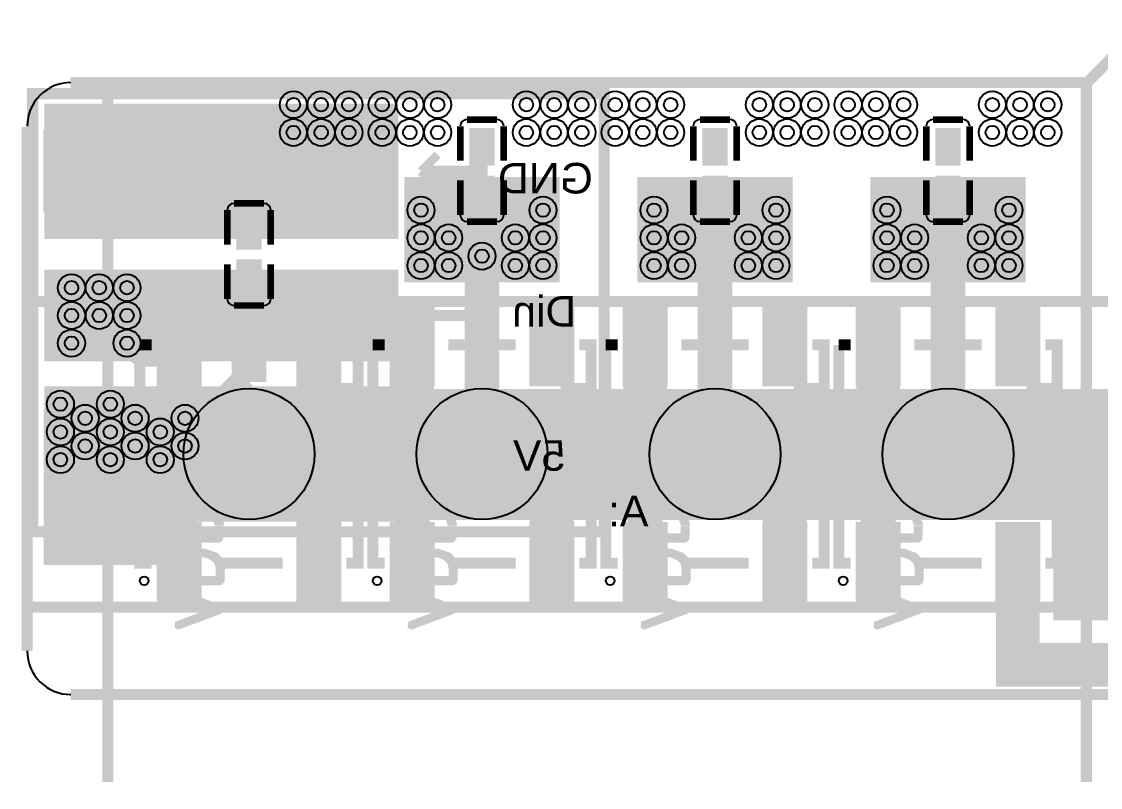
# Model space of a CAD drawing. Header units: millimetres. Extents: x 0 to 195, y -15 to 2.
# Drawn here: x -0.13 to 24.57, y -15.13 to 2.41 of the extents above; entities that cross this region are included whole.
import ezdxf

# ---------------------------------------------------------------- set-up
doc = ezdxf.new("R2010")
doc.units = ezdxf.units.MM
for name, color, linetype, true_color in [('BoardOutLine', 7, 'Continuous', 0xff00ff), ('BottomLayer', 7, 'Continuous', 0x0000ff), ('BottomPasteMaskLayer', 7, 'Continuous', 0x800000), ('BottomSilkLayer', 7, 'Continuous', 0x66cc33), ('BottomSolderMaskLayer', 7, 'Continuous', 0xaa00ff), ('Document', 7, 'Continuous', 0xffffff), ('Hole', 7, 'Continuous', 0x222222), ('Multi-Layer', 7, 'Continuous', 0xc0c0c0), ('TopLayer', 7, 'Continuous', 0xff0000), ('TopPasteMaskLayer', 7, 'Continuous', 0x808080), ('TopSilkLayer', 7, 'Continuous', 0xffcc00), ('TopSolderMaskLayer', 7, 'Continuous', 0x800080)]:
    doc.layers.add(name, color=color, linetype=linetype, true_color=true_color)
doc.styles.get("Standard").update_dxf_attribs({"font": 'arial.ttf'})

msp = doc.modelspace()

# ---------------------------------------------------------------- hatches: boundary and pattern name
at = {"layer": 'BottomLayer'}
for points in [[(0.44500889001778887, 0.48399796799594696), (8.445008890017789, 0.48399796799594696), (8.445008890017789, -2.516002032004053), (0.44500889001778887, -2.516002032004053)], [(8.63601727203445, -1.1430022860046165), (12.192024384048864, -1.1430022860046165), (12.192024384048864, -3.048006096012159), (12.192024384048864, -3.5560071120141856), (11.17602235204481, -3.5560071120141856), (9.652019304038731, -3.5560071120141856), (8.63601727203445, -3.5560071120141856), (8.63601727203445, -3.048006096012159)], [(13.970027940055843, -1.1430022860046165), (17.52603505207003, -1.1430022860046165), (17.52603505207003, -3.048006096012159), (17.52603505207003, -3.5560071120141856), (16.510033020065976, -3.5560071120141856), (14.986029972059896, -3.5560071120141856), (13.970027940055843, -3.5560071120141856), (13.970027940055843, -3.048006096012159)], [(19.304038608077235, -1.1430022860046165), (22.86004572009142, -1.1430022860046165), (22.86004572009142, -3.048006096012159), (22.86004572009142, -3.5560071120141856), (21.844043688087368, -3.5560071120141856), (20.320040640081288, -3.5560071120141856), (19.304038608077235, -3.5560071120141856), (19.304038608077235, -3.048006096012159)], [(8.445008890017789, -5.318008636017225), (0.44500889001778887, -5.318008636017225), (0.44500889001778887, -3.318008636017339), (8.445008890017789, -3.318008636017339)], [(8.445008890017789, -8.993014986029948), (0.44500889001778887, -8.993014986029948), (0.44500889001778887, -5.993014986030062), (8.445008890017789, -5.993014986030062)]]:
    msp.add_hatch(color=256, dxfattribs=at).paths.add_polyline_path(points)
at = {"layer": 'BottomPasteMaskLayer'}
for points in [[(0.44500889001778887, 0.48399796799594696), (8.445008890017789, 0.48399796799594696), (8.445008890017789, -2.516002032004053), (0.44500889001778887, -2.516002032004053)], [(8.445008890017789, -5.318008636017225), (0.44500889001778887, -5.318008636017225), (0.44500889001778887, -3.318008636017339), (8.445008890017789, -3.318008636017339)], [(8.445008890017789, -8.993014986029948), (0.44500889001778887, -8.993014986029948), (0.44500889001778887, -5.993014986030062), (8.445008890017789, -5.993014986030062)]]:
    msp.add_hatch(color=256, dxfattribs=at).paths.add_polyline_path(points)
at = {"layer": 'BottomSolderMaskLayer'}
for points in [[(0.3942087884175862, 0.5347980695960359), (8.495808991617878, 0.5347980695960359), (8.495808991617878, -2.566802133604142), (0.3942087884175862, -2.566802133604142)], [(8.49601219202441, -5.369011938023846), (0.3940055880111686, -5.369011938023846), (0.3940055880111686, -3.267005334010719), (8.49601219202441, -3.267005334010719)], [(8.49601219202441, -9.044018288036568), (0.3940055880111686, -9.044018288036568), (0.3940055880111686, -5.942011684023441), (8.49601219202441, -5.942011684023441)]]:
    msp.add_hatch(color=256, dxfattribs=at).paths.add_polyline_path(points)
at = {"layer": 'Document'}
for points in [[(7.5799593599185755, -5.993014986030062), (6.879959359918757, -5.993014986030062), (6.879959359918757, -5.993014986030062), (7.5799593599185755, -6.69301498602988)], [(12.913970027939968, -5.993014986030062), (12.21397002794015, -5.993014986030062), (12.21397002794015, -5.993014986030062), (12.913970027939968, -6.69301498602988)], [(18.24798069596136, -5.993014986030062), (17.54798069596154, -5.993014986030062), (17.54798069596154, -5.993014986030062), (18.24798069596136, -6.69301498602988)], [(23.581991363982752, -5.993014986030062), (22.881991363982706, -5.993014986030062), (22.881991363982706, -5.993014986030062), (23.581991363982752, -6.69301498602988)], [(4.293827787655573, -9.311023622047173), (3.5438150876302643, -9.311023622047173), (3.5438150876302643, -9.111023622047242), (3.583820167640397, -9.021031242062463), (3.6438150876301734, -8.951028702057442), (3.713817627635308, -8.92103124206244), (3.823825247650575, -8.881026162052308), (4.02382524765062, -8.881026162052308), (4.13383286766566, -8.92103124206244), (4.203835407670795, -8.961036322072573), (4.2638303276607985, -9.021031242062463), (4.293827787655573, -9.121031242062486), (4.513817627635262, -9.121031242062486), (4.443815087630128, -8.891033782067552), (4.333832867665706, -8.781026162052399), (4.053822707645395, -8.681026162052376), (3.793827787655573, -8.681026162052376), (3.533832867665751, -8.781026162052399), (3.40383540767084, -8.901016002031952), (3.3338328676657056, -9.091033782067598), (3.3338328676657056, -9.431013462026954), (3.393827787655482, -9.521031242062463), (4.413817627635353, -9.521031242062463), (4.4938277876556185, -9.451028702057442), (4.503835407670749, -9.131013462027), (4.293827787655573, -9.131013462027)], [(9.627838455676965, -9.311023622047173), (8.877825755651656, -9.311023622047173), (8.877825755651656, -9.111023622047242), (8.917830835661789, -9.021031242062463), (8.977825755651565, -8.951028702057442), (9.047828295656473, -8.92103124206244), (9.15783591567174, -8.881026162052308), (9.357835915671785, -8.881026162052308), (9.467843535687052, -8.92103124206244), (9.537846075692187, -8.961036322072573), (9.597840995681963, -9.021031242062463), (9.627838455676965, -9.121031242062486), (9.847828295656655, -9.121031242062486), (9.77782575565152, -8.891033782067552), (9.667843535687098, -8.781026162052399), (9.387833375666787, -8.681026162052376), (9.127838455676965, -8.681026162052376), (8.867843535687143, -8.781026162052399), (8.737846075692232, -8.901016002031952), (8.667843535687098, -9.091033782067598), (8.667843535687098, -9.431013462026954), (8.727838455676874, -9.521031242062463), (9.747828295656518, -9.521031242062463), (9.82783845567701, -9.451028702057442), (9.837846075692141, -9.131013462027), (9.627838455676965, -9.131013462027)], [(14.96184912369813, -9.311023622047173), (14.211836423672821, -9.311023622047173), (14.211836423672821, -9.111023622047242), (14.251841503682954, -9.021031242062463), (14.31183642367273, -8.951028702057442), (14.381838963677865, -8.92103124206244), (14.491846583693132, -8.881026162052308), (14.691846583693177, -8.881026162052308), (14.801854203708444, -8.92103124206244), (14.871856743713352, -8.961036322072573), (14.931851663703355, -9.021031242062463), (14.96184912369813, -9.121031242062486), (15.181838963678047, -9.121031242062486), (15.111836423672912, -8.891033782067552), (15.00185420370849, -8.781026162052399), (14.721844043687952, -8.681026162052376), (14.46184912369813, -8.681026162052376), (14.201854203708308, -8.781026162052399), (14.071856743713624, -8.901016002031952), (14.00185420370849, -9.091033782067598), (14.00185420370849, -9.431013462026954), (14.061849123698266, -9.521031242062463), (15.08183896367791, -9.521031242062463), (15.161849123698175, -9.451028702057442), (15.171856743713533, -9.131013462027), (14.96184912369813, -9.131013462027)], [(20.29585979171975, -9.311023622047173), (19.545847091694213, -9.311023622047173), (19.545847091694213, -9.111023622047242), (19.585852171704346, -9.021031242062463), (19.645847091694122, -8.951028702057442), (19.715849631699257, -8.92103124206244), (19.825857251714524, -8.881026162052308), (20.02585725171457, -8.881026162052308), (20.135864871729837, -8.92103124206244), (20.20586741173497, -8.961036322072573), (20.26586233172452, -9.021031242062463), (20.29585979171975, -9.121031242062486), (20.51584963169944, -9.121031242062486), (20.445847091694077, -8.891033782067552), (20.335864871729655, -8.781026162052399), (20.055854711709344, -8.681026162052376), (19.79585979171975, -8.681026162052376), (19.5358648717297, -8.781026162052399), (19.40586741173479, -8.901016002031952), (19.335864871729655, -9.091033782067598), (19.335864871729655, -9.431013462026954), (19.39585979171966, -9.521031242062463), (20.415849631699302, -9.521031242062463), (20.495859791719795, -9.451028702057442), (20.505867411734926, -9.131013462027), (20.29585979171975, -9.131013462027)], [(4.317957835915649, -10.287020574041094), (3.5679451358903407, -10.287020574041094), (3.5679451358903407, -10.087020574041162), (3.6079502159004733, -9.997028194056384), (3.6679451358902497, -9.92702565405125), (3.7379476758953842, -9.897028194056361), (3.8479552959106513, -9.857023114046228), (4.047955295910697, -9.857023114046228), (4.157962915925964, -9.897028194056361), (4.227965455930871, -9.937033274066607), (4.2879603759206475, -9.997028194056384), (4.317957835915649, -10.097028194056406), (4.537947675895339, -10.097028194056406), (4.467945135890204, -9.867030734061473), (4.357962915925782, -9.757023114046206), (4.077952755905471, -9.657023114046183), (3.8179578359156494, -9.657023114046183), (3.5579629159258275, -9.757023114046206), (3.4279654559309165, -9.877012954025872), (3.357962915925782, -10.067030734061404), (3.357962915925782, -10.407010414020874), (3.4179578359155585, -10.497028194056384), (4.43794767589543, -10.497028194056384), (4.517957835915695, -10.42702565405125), (4.5279654559308256, -10.107010414020806), (4.317957835915649, -10.107010414020806)], [(9.651968503937042, -10.287020574041094), (8.901955803911733, -10.287020574041094), (8.901955803911733, -10.087020574041162), (8.941960883921638, -9.997028194056384), (9.001955803911642, -9.92702565405125), (9.071958343916776, -9.897028194056361), (9.181965963931816, -9.857023114046228), (9.381965963931862, -9.857023114046228), (9.491973583947129, -9.897028194056361), (9.561976123952263, -9.937033274066607), (9.62197104394204, -9.997028194056384), (9.651968503937042, -10.097028194056406), (9.87195834391673, -10.097028194056406), (9.801955803911596, -9.867030734061473), (9.691973583947174, -9.757023114046206), (9.411963423926863, -9.657023114046183), (9.151968503937042, -9.657023114046183), (8.89197358394722, -9.757023114046206), (8.761976123952309, -9.877012954025872), (8.691973583947174, -10.067030734061404), (8.691973583947174, -10.407010414020874), (8.75196850393695, -10.497028194056384), (9.771958343916822, -10.497028194056384), (9.851968503937087, -10.42702565405125), (9.861976123952218, -10.107010414020806), (9.651968503937042, -10.107010414020806)], [(14.985979171958434, -10.287020574041094), (14.235966471932898, -10.287020574041094), (14.235966471932898, -10.087020574041162), (14.27597155194303, -9.997028194056384), (14.335966471933034, -9.92702565405125), (14.405969011937941, -9.897028194056361), (14.515976631953208, -9.857023114046228), (14.715976631953254, -9.857023114046228), (14.82598425196852, -9.897028194056361), (14.895986791973655, -9.937033274066607), (14.955981711963432, -9.997028194056384), (14.985979171958434, -10.097028194056406), (15.205969011937896, -10.097028194056406), (15.135966471932988, -9.867030734061473), (15.025984251968566, -9.757023114046206), (14.745974091948256, -9.657023114046183), (14.485979171958434, -9.657023114046183), (14.225984251968612, -9.757023114046206), (14.095986791973473, -9.877012954025872), (14.025984251968566, -10.067030734061404), (14.025984251968566, -10.407010414020874), (14.085979171958343, -10.497028194056384), (15.105969011937987, -10.497028194056384), (15.18597917195848, -10.42702565405125), (15.19598679197361, -10.107010414020806), (14.985979171958434, -10.107010414020806)], [(20.3199898399796, -10.287020574041094), (19.56997713995429, -10.287020574041094), (19.56997713995429, -10.087020574041162), (19.609982219964422, -9.997028194056384), (19.669977139954426, -9.92702565405125), (19.739979679959333, -9.897028194056361), (19.8499872999746, -9.857023114046228), (20.049987299974646, -9.857023114046228), (20.159994919989686, -9.897028194056361), (20.22999745999482, -9.937033274066607), (20.289992379984824, -9.997028194056384), (20.3199898399796, -10.097028194056406), (20.539979679959288, -10.097028194056406), (20.469977139954153, -9.867030734061473), (20.35999491998973, -9.757023114046206), (20.079984759969648, -9.657023114046183), (19.8199898399796, -9.657023114046183), (19.559994919989776, -9.757023114046206), (19.429997459994865, -9.877012954025872), (19.35999491998996, -10.067030734061404), (19.35999491998996, -10.407010414020874), (19.419989839979735, -10.497028194056384), (20.43997967995938, -10.497028194056384), (20.519989839979644, -10.42702565405125), (20.529997459995002, -10.107010414020806), (20.3199898399796, -10.107010414020806)], [(4.1269494538989875, -11.054000508001081), (3.39695199390394, -10.773990347980657), (3.3569469138938075, -10.703987807975636), (3.376962153924296, -10.624003048006102), (3.4669545339090746, -10.583997967995856), (4.456946913893944, -10.954000508001059), (4.516967233934565, -11.043992887985723), (4.456946913893944, -11.143992887985746), (3.4669545339090746, -11.513995427990835), (3.376962153924296, -11.473990347980703), (3.3869443738888094, -11.333985267970547)], [(9.46096012192038, -11.054000508001081), (8.730962661925332, -10.773990347980657), (8.6909575819152, -10.703987807975636), (8.710972821945688, -10.624003048006102), (8.800965201930467, -10.583997967995856), (9.790957581915109, -10.954000508001059), (9.85097790195573, -11.043992887985723), (9.790957581915109, -11.143992887985746), (8.800965201930467, -11.513995427990835), (8.710972821945688, -11.473990347980703), (8.720955041910202, -11.333985267970547)], [(14.794970789941544, -11.054000508001081), (14.064973329946724, -10.773990347980657), (14.024968249936592, -10.703987807975636), (14.044983489966853, -10.624003048006102), (14.134975869951631, -10.583997967995856), (15.1249682499365, -10.954000508001059), (15.184988569977122, -11.043992887985723), (15.1249682499365, -11.143992887985746), (14.134975869951631, -11.513995427990835), (14.044983489966853, -11.473990347980703), (14.054965709931594, -11.333985267970547)], [(20.128981457962936, -11.054000508001081), (19.398983997968116, -10.773990347980657), (19.358978917957756, -10.703987807975636), (19.378994157988473, -10.624003048006102), (19.46898653797325, -10.583997967995856), (20.458978917957666, -10.954000508001059), (20.518999237998514, -11.043992887985723), (20.458978917957666, -11.143992887985746), (19.46898653797325, -11.513995427990835), (19.378994157988473, -11.473990347980703), (19.38897637795276, -11.333985267970547)]]:
    msp.add_hatch(color=256, dxfattribs=at).paths.add_polyline_path(points)
at = {"layer": 'TopLayer'}
for points in [[(0.42100584201159563, -0.11600203200407577), (5.421005842011709, -0.11600203200407577), (5.421005842011709, -1.9160020320040303), (0.42100584201159563, -1.9160020320040303)], [(10.144018288036477, -0.8499872999746003), (10.684023368046837, -0.8499872999746003), (10.684023368046837, -0.05989331978662449), (10.144018288036477, -0.05989331978662449)], [(15.47802895605787, -0.8499872999746003), (16.01803403606823, -0.8499872999746003), (16.01803403606823, -0.05989331978662449), (15.47802895605787, -0.05989331978662449)], [(20.81203962407926, -0.8499872999746003), (21.352044704089394, -0.8499872999746003), (21.352044704089394, -0.05989331978662449), (20.81203962407926, -0.05989331978662449)], [(8.63601727203445, -1.1430022860046165), (12.192024384048864, -1.1430022860046165), (12.192024384048864, -3.048006096012159), (12.192024384048864, -3.5560071120141856), (11.17602235204481, -3.5560071120141856), (9.652019304038731, -3.5560071120141856), (8.63601727203445, -3.5560071120141856), (8.63601727203445, -3.048006096012159)], [(10.144018288036477, -1.1500127000253997), (10.684023368046837, -1.1500127000253997), (10.684023368046837, -1.9401066802133755), (10.144018288036477, -1.9401066802133755)], [(13.970027940055843, -1.1430022860046165), (17.52603505207003, -1.1430022860046165), (17.52603505207003, -3.048006096012159), (17.52603505207003, -3.5560071120141856), (16.510033020065976, -3.5560071120141856), (14.986029972059896, -3.5560071120141856), (13.970027940055843, -3.5560071120141856), (13.970027940055843, -3.048006096012159)], [(15.47802895605787, -1.1500127000253997), (16.01803403606823, -1.1500127000253997), (16.01803403606823, -1.9401066802133755), (15.47802895605787, -1.9401066802133755)], [(19.304038608077235, -1.1430022860046165), (22.86004572009142, -1.1430022860046165), (22.86004572009142, -3.048006096012159), (22.86004572009142, -3.5560071120141856), (21.844043688087368, -3.5560071120141856), (20.320040640081288, -3.5560071120141856), (19.304038608077235, -3.5560071120141856), (19.304038608077235, -3.048006096012159)], [(20.81203962407926, -1.1500127000253997), (21.352044704089394, -1.1500127000253997), (21.352044704089394, -1.9401066802133755), (20.81203962407926, -1.9401066802133755)], [(4.810007620015313, -2.7709931419863096), (5.350012700025445, -2.7709931419863096), (5.350012700025445, -1.9808991617983338), (4.810007620015313, -1.9808991617983338)], [(4.810007620015313, -3.071018542037109), (5.350012700025445, -3.071018542037109), (5.350012700025445, -3.861112522225085), (4.810007620015313, -3.861112522225085)], [(0.63500127000259, -3.3020066040131724), (2.667005334010696, -3.3020066040131724), (2.667005334010696, -5.207010414020829), (0.63500127000259, -5.207010414020829)], [(3.9800863601728906, -4.093014986029971), (3.9800863601728906, -5.893014986030039), (2.9800863601726633, -5.893014986030039), (2.9800863601726633, -4.093014986029971)], [(7.179832359664715, -4.093014986029971), (7.179832359664715, -5.893014986030039), (6.179832359664715, -5.893014986030039), (6.179832359664715, -4.093014986029971)], [(9.314097028194055, -4.093014986029971), (9.314097028194055, -5.893014986030039), (8.314097028194055, -5.893014986030039), (8.314097028194055, -4.093014986029971)], [(12.513843027686107, -4.093014986029971), (12.513843027686107, -5.893014986030039), (11.513843027686107, -5.893014986030039), (11.513843027686107, -4.093014986029971)], [(14.648107696215448, -4.093014986029971), (14.648107696215448, -5.893014986030039), (13.648107696215448, -5.893014986030039), (13.648107696215448, -4.093014986029971)], [(17.847853695707272, -4.093014986029971), (17.847853695707272, -5.893014986030039), (16.8478536957075, -5.893014986030039), (16.8478536957075, -4.093014986029971)], [(19.98211836423684, -4.093014986029971), (19.98211836423684, -5.893014986030039), (18.982118364236612, -5.893014986030039), (18.982118364236612, -4.093014986029971)], [(23.181864363728664, -4.093014986029971), (23.181864363728664, -5.893014986030039), (22.181864363728664, -5.893014986030039), (22.181864363728664, -4.093014986029971)], [(0.38100076200157673, -6.477012954025895), (4.572009144018239, -6.477012954025895), (3.500127000253997, -7.548895097790137), (3.479806959613825, -7.548895097790137), (3.4801879603760426, -7.549276098552241), (3.4801879603760426, -9.993014986030062), (3.4401828803656826, -10.03302006604008), (0.38100076200157673, -10.03302006604008)], [(23.495046990093897, -8.001016002031974), (23.495046990093897, -11.30302260604526), (56.388112776225626, -11.30302260604526), (56.515113030226075, -11.176022352044697), (56.515113030226075, -8.001016002031974)], [(3.9800863601728906, -9.09301498602997), (3.9800863601728906, -10.893014986029925), (2.9800863601726633, -10.893014986029925), (2.9800863601726633, -9.09301498602997)], [(7.179832359664715, -9.09301498602997), (7.179832359664715, -10.893014986029925), (6.179832359664715, -10.893014986029925), (6.179832359664715, -9.09301498602997)], [(9.314097028194055, -9.09301498602997), (9.314097028194055, -10.893014986029925), (8.314097028194055, -10.893014986029925), (8.314097028194055, -9.09301498602997)], [(12.513843027686107, -9.09301498602997), (12.513843027686107, -10.893014986029925), (11.513843027686107, -10.893014986029925), (11.513843027686107, -9.09301498602997)], [(14.648107696215448, -9.09301498602997), (14.648107696215448, -10.893014986029925), (13.648107696215448, -10.893014986029925), (13.648107696215448, -9.09301498602997)], [(17.847853695707272, -9.09301498602997), (17.847853695707272, -10.893014986029925), (16.8478536957075, -10.893014986029925), (16.8478536957075, -9.09301498602997)], [(19.98211836423684, -9.09301498602997), (19.98211836423684, -10.893014986029925), (18.982118364236612, -10.893014986029925), (18.982118364236612, -9.09301498602997)], [(23.181864363728664, -9.09301498602997), (23.181864363728664, -10.893014986029925), (22.181864363728664, -10.893014986029925), (22.181864363728664, -9.09301498602997)]]:
    msp.add_hatch(color=256, dxfattribs=at).paths.add_polyline_path(points)
at = {"layer": 'TopPasteMaskLayer'}
for points in [[(0.42100584201159563, -0.11600203200407577), (5.421005842011709, -0.11600203200407577), (5.421005842011709, -1.9160020320040303), (0.42100584201159563, -1.9160020320040303)], [(10.639039878079757, -0.8199644399288673), (10.189027178054403, -0.8199644399288673), (10.139039878079757, -0.7499872999745776), (10.139039878079757, -0.26997713995422146), (10.189027178054403, -0.2199644399288445), (10.639039878079757, -0.2199644399288445), (10.689027178054403, -0.26997713995422146), (10.689027178054403, -0.7499872999745776)], [(15.973050546101149, -0.8199644399288673), (15.523037846075795, -0.8199644399288673), (15.473050546101149, -0.7499872999745776), (15.473050546101149, -0.26997713995422146), (15.523037846075795, -0.2199644399288445), (15.973050546101149, -0.2199644399288445), (16.023037846075795, -0.26997713995422146), (16.023037846075795, -0.7499872999745776)], [(21.30706121412254, -0.8199644399288673), (20.85704851409696, -0.8199644399288673), (20.80706121412254, -0.7499872999745776), (20.80706121412254, -0.26997713995422146), (20.85704851409696, -0.2199644399288445), (21.30706121412254, -0.2199644399288445), (21.35704851409696, -0.26997713995422146), (21.35704851409696, -0.7499872999745776)], [(10.639039878079757, -1.7799847599694658), (10.189027178054403, -1.7799847599694658), (10.139039878079757, -1.7299720599440889), (10.139039878079757, -1.2499872999746913), (10.189027178054403, -1.179984759969443), (10.639039878079757, -1.179984759969443), (10.689027178054403, -1.2499872999746913), (10.689027178054403, -1.7299720599440889)], [(15.973050546101149, -1.7799847599694658), (15.523037846075795, -1.7799847599694658), (15.473050546101149, -1.7299720599440889), (15.473050546101149, -1.2499872999746913), (15.523037846075795, -1.179984759969443), (15.973050546101149, -1.179984759969443), (16.023037846075795, -1.2499872999746913), (16.023037846075795, -1.7299720599440889)], [(21.30706121412254, -1.7799847599694658), (20.85704851409696, -1.7799847599694658), (20.80706121412254, -1.7299720599440889), (20.80706121412254, -1.2499872999746913), (20.85704851409696, -1.179984759969443), (21.30706121412254, -1.179984759969443), (21.35704851409696, -1.2499872999746913), (21.35704851409696, -1.7299720599440889)], [(5.305029210058592, -2.7409702819405766), (4.8550165100330105, -2.7409702819405766), (4.805029210058365, -2.670993141986287), (4.805029210058365, -2.1909829819659308), (4.8550165100330105, -2.140970281940554), (5.305029210058592, -2.140970281940554), (5.3550165100330105, -2.1909829819659308), (5.3550165100330105, -2.670993141986287)], [(5.305029210058592, -3.700990601981175), (4.8550165100330105, -3.700990601981175), (4.805029210058365, -3.650977901955798), (4.805029210058365, -3.170993141986287), (4.8550165100330105, -3.1009906019811524), (5.305029210058592, -3.1009906019811524), (5.3550165100330105, -3.170993141986287), (5.3550165100330105, -3.650977901955798)], [(3.9800863601728906, -4.093014986029971), (3.9800863601728906, -5.893014986030039), (2.9800863601726633, -5.893014986030039), (2.9800863601726633, -4.093014986029971)], [(7.179832359664715, -4.093014986029971), (7.179832359664715, -5.893014986030039), (6.179832359664715, -5.893014986030039), (6.179832359664715, -4.093014986029971)], [(9.314097028194055, -4.093014986029971), (9.314097028194055, -5.893014986030039), (8.314097028194055, -5.893014986030039), (8.314097028194055, -4.093014986029971)], [(12.513843027686107, -4.093014986029971), (12.513843027686107, -5.893014986030039), (11.513843027686107, -5.893014986030039), (11.513843027686107, -4.093014986029971)], [(14.648107696215448, -4.093014986029971), (14.648107696215448, -5.893014986030039), (13.648107696215448, -5.893014986030039), (13.648107696215448, -4.093014986029971)], [(17.847853695707272, -4.093014986029971), (17.847853695707272, -5.893014986030039), (16.8478536957075, -5.893014986030039), (16.8478536957075, -4.093014986029971)], [(19.98211836423684, -4.093014986029971), (19.98211836423684, -5.893014986030039), (18.982118364236612, -5.893014986030039), (18.982118364236612, -4.093014986029971)], [(23.181864363728664, -4.093014986029971), (23.181864363728664, -5.893014986030039), (22.181864363728664, -5.893014986030039), (22.181864363728664, -4.093014986029971)], [(3.9800863601728906, -9.09301498602997), (3.9800863601728906, -10.893014986029925), (2.9800863601726633, -10.893014986029925), (2.9800863601726633, -9.09301498602997)], [(7.179832359664715, -9.09301498602997), (7.179832359664715, -10.893014986029925), (6.179832359664715, -10.893014986029925), (6.179832359664715, -9.09301498602997)], [(9.314097028194055, -9.09301498602997), (9.314097028194055, -10.893014986029925), (8.314097028194055, -10.893014986029925), (8.314097028194055, -9.09301498602997)], [(12.513843027686107, -9.09301498602997), (12.513843027686107, -10.893014986029925), (11.513843027686107, -10.893014986029925), (11.513843027686107, -9.09301498602997)], [(14.648107696215448, -9.09301498602997), (14.648107696215448, -10.893014986029925), (13.648107696215448, -10.893014986029925), (13.648107696215448, -9.09301498602997)], [(17.847853695707272, -9.09301498602997), (17.847853695707272, -10.893014986029925), (16.8478536957075, -10.893014986029925), (16.8478536957075, -9.09301498602997)], [(19.98211836423684, -9.09301498602997), (19.98211836423684, -10.893014986029925), (18.982118364236612, -10.893014986029925), (18.982118364236612, -9.09301498602997)], [(23.181864363728664, -9.09301498602997), (23.181864363728664, -10.893014986029925), (22.181864363728664, -10.893014986029925), (22.181864363728664, -9.09301498602997)]]:
    msp.add_hatch(color=256, dxfattribs=at).paths.add_polyline_path(points)
at = {"layer": 'TopSolderMaskLayer'}
for points in [[(0.37020574041150667, -0.06520193040398681), (5.471805943611798, -0.06520193040398681), (5.471805943611798, -1.9668021336041193), (0.37020574041150667, -1.9668021336041193)], [(10.126658129867337, -0.8871530939675267), (10.701383526215977, -0.8871530939675267), (10.701383526215977, -0.02273230473088006), (10.126658129867337, -0.02273230473088006)], [(15.46066879788873, -0.8871530939675267), (16.03539419423737, -0.8871530939675267), (16.03539419423737, -0.02273230473088006), (15.46066879788873, -0.02273230473088006)], [(20.79467946591012, -0.8871530939675267), (21.36940486225876, -0.8871530939675267), (21.36940486225876, -0.02273230473088006), (20.79467946591012, -0.02273230473088006)], [(10.126658129867337, -1.1128469060324733), (10.701383526215977, -1.1128469060324733), (10.701383526215977, -1.97726769526912), (10.126658129867337, -1.97726769526912)], [(15.46066879788873, -1.1128469060324733), (16.03539419423737, -1.1128469060324733), (16.03539419423737, -1.97726769526912), (15.46066879788873, -1.97726769526912)], [(20.79467946591012, -1.1128469060324733), (21.36940486225876, -1.1128469060324733), (21.36940486225876, -1.97726769526912), (20.79467946591012, -1.97726769526912)], [(4.792647461845945, -2.808158935979236), (5.367372858194585, -2.808158935979236), (5.367372858194585, -1.9437381467425894), (4.792647461845945, -1.9437381467425894)], [(4.792647461845945, -3.0338527480441826), (5.367372858194585, -3.0338527480441826), (5.367372858194585, -3.8982735372808293), (4.792647461845945, -3.8982735372808293)], [(3.994198216353425, -4.047288442963918), (3.994198216353425, -5.938728625844419), (2.9659759376866077, -5.938728625844419), (2.9659759376866077, -4.047288442963918)], [(7.193939914761586, -4.047288442963918), (7.193939914761586, -5.938728625844419), (6.165717636094769, -5.938728625844419), (6.165717636094769, -4.047288442963918)], [(9.328208884374817, -4.047288442963918), (9.328208884374817, -5.938728625844419), (8.299986605708, -5.938728625844419), (8.299986605708, -4.047288442963918)], [(12.52795058278275, -4.047288442963918), (12.52795058278275, -5.938728625844419), (11.49972830411616, -5.938728625844419), (11.49972830411616, -4.047288442963918)], [(14.662219552396209, -4.047288442963918), (14.662219552396209, -5.938728625844419), (13.633997273729392, -5.938728625844419), (13.633997273729392, -4.047288442963918)], [(17.861961250804143, -4.047288442963918), (17.861961250804143, -5.938728625844419), (16.833738972137553, -5.938728625844419), (16.833738972137553, -4.047288442963918)], [(19.996230220417374, -4.047288442963918), (19.996230220417374, -5.938728625844419), (18.968007941750557, -5.938728625844419), (18.968007941750557, -4.047288442963918)], [(23.195971918825535, -4.047288442963918), (23.195971918825535, -5.938728625844419), (22.167749640158718, -5.938728625844419), (22.167749640158718, -4.047288442963918)], [(3.994198216353425, -9.04730134621559), (3.994198216353425, -10.938741529095978), (2.9659759376866077, -10.938741529095978), (2.9659759376866077, -9.04730134621559)], [(7.193939914761586, -9.04730134621559), (7.193939914761586, -10.938741529095978), (6.165717636094769, -10.938741529095978), (6.165717636094769, -9.04730134621559)], [(9.328208884374817, -9.04730134621559), (9.328208884374817, -10.938741529095978), (8.299986605708, -10.938741529095978), (8.299986605708, -9.04730134621559)], [(12.52795058278275, -9.04730134621559), (12.52795058278275, -10.938741529095978), (11.49972830411616, -10.938741529095978), (11.49972830411616, -9.04730134621559)], [(14.662219552396209, -9.04730134621559), (14.662219552396209, -10.938741529095978), (13.633997273729392, -10.938741529095978), (13.633997273729392, -9.04730134621559)], [(17.861961250804143, -9.04730134621559), (17.861961250804143, -10.938741529095978), (16.833738972137553, -10.938741529095978), (16.833738972137553, -9.04730134621559)], [(19.996230220417374, -9.04730134621559), (19.996230220417374, -10.938741529095978), (18.968007941750557, -10.938741529095978), (18.968007941750557, -9.04730134621559)], [(23.195971918825535, -9.04730134621559), (23.195971918825535, -10.938741529095978), (22.167749640158718, -10.938741529095978), (22.167749640158718, -9.04730134621559)]]:
    msp.add_hatch(color=256, dxfattribs=at).paths.add_polyline_path(points)

# ---------------------------------------------------------------- linework, layer by layer
at = {"layer": 'BoardOutLine', "const_width": 0.25400050800101603}
for points in [[(24.25196850393695, 1.0007620015239809), (25.52705105410223, 2.2860045720091193), (56.51765303530624, 2.2860045720091193), (57.8054356108712, 1.0007620015239809)], [(1, 1.016002032004053), (24.25196850393695, 1.016002032004053)], [(0, -12), (0, 0)], [(194, -13), (1, -13)]]:
    msp.add_lwpolyline(points, dxfattribs=at)
at = {"layer": 'BoardOutLine'}
for centre, start, end in [((1, 0.016002032004053035), 90, 180), ((1, -12), 180.00000000000148, 270)]:
    msp.add_arc(centre, 1, start, end, dxfattribs=at)
at = {"layer": 'BottomLayer'}
for points, const_width in [([(8.813817627635217, -9.992379984759964), (8.813817627635217, -8.585217170434362), (10.414020828041657, -6.9850139700279215), (10.414020828041657, -2.9591059182118897)], 0.8), ([(8.813817627635217, -9.992379984759964), (8.813817627635217, -8.585217170434362), (10.414020828041657, -6.9850139700279215), (10.414020828041657, -2.9591059182118897)], 0.8), ([(14.147828295656609, -9.992379984759964), (14.147828295656609, -8.585217170434362), (15.74803149606305, -6.9850139700279215), (15.74803149606305, -2.9591059182118897)], 0.8), ([(19.481838963678, -9.992379984759964), (19.481838963678, -8.585217170434362), (21.08204216408444, -6.9850139700279215), (21.08204216408444, -2.9591059182118897)], 0.8), ([(2, -7.5), (43.67396494793002, -7.5)], 3.0000000000000004)]:
    msp.add_lwpolyline(points, dxfattribs=dict(at, const_width=const_width))
at = {"layer": 'BottomSilkLayer', "const_width": 0.25400050800101603}
msp.add_lwpolyline([(0.12700025400056347, 0.7620015240030398), (13.208026416052917, 0.7620015240030398), (13.208026416052917, -9.27101854203704), (0.12700025400056347, -9.27101854203704), (0.12700025400056347, 0.7620015240030398)], close=True, dxfattribs=at)
at = {"layer": 'BottomSilkLayer'}
for points, const_width in [([(9.017018034036028, -1.016002032004053), (9.398018796037604, -0.63500127000259)], 0.2), ([(10.541021082042107, -1.016002032004053), (9.017018034036028, -1.016002032004053)], 0.25400050800101603), ([(9.017018034036028, -1.016002032004053), (9.398018796037604, -1.3970027940056298)], 0.2), ([(8.826517653035353, -4.318008636017225), (8.826517653035353, -4.2545085090170005), (9.144018288036705, -3.9370078740157624)], 0.2), ([(10.541021082042107, -4.318008636017225), (8.826517653035353, -4.318008636017225)], 0.25400050800101603), ([(8.826517653035353, -4.318008636017225), (8.826517653035353, -4.381508763017564), (9.144018288036705, -4.699009398018802)], 0.2), ([(8.699517399034903, -7.492989585979103), (8.699517399034903, -7.429514859029723), (9.017018034036028, -7.112014224028485)], 0.2), ([(10.604521209042332, -7.492989585979103), (8.699517399034903, -7.492989585979103)], 0.25400050800101603), ([(8.699517399034903, -7.492989585979103), (8.699517399034903, -7.556515113030173), (9.017018034036028, -7.874015748031525)], 0.2)]:
    msp.add_lwpolyline(points, dxfattribs=dict(at, const_width=const_width))
at = {"layer": 'Document', "const_width": 0.25400050800101603}
for points in [[(1.8500127000254452, 1), (1.8500127000254452, -15)], [(24.250012700025536, 1), (24.250012700025536, -15)], [(0, -4), (195, -4)], [(0, -11), (194.9999491998983, -11)]]:
    msp.add_lwpolyline(points, dxfattribs=at)
at = {"layer": 'Hole'}
for centre in [(6.096012192024318, 0.5080010160020265), (6.731013462027022, 0.5080010160020265), (7.366014732029498, 0.5080010160020265), (8.128016256032424, 0.5080010160020265), (8.763017526035128, 0.5080010160020265), (9.398018796037604, 0.5080010160020265), (11.43002286004571, 0.5080010160020265), (12.065024130048187, 0.5080010160020265), (12.70002540005089, 0.5080010160020265), (13.462026924053816, 0.5080010160020265), (14.097028194056293, 0.5080010160020265), (14.732029464058996, 0.5080010160020265), (16.764033528067102, 0.5080010160020265), (17.39903479806958, 0.5080010160020265), (18.034036068072055, 0.5080010160020265), (18.79603759207521, 0.5080010160020265), (19.431038862077685, 0.5080010160020265), (20.06604013208039, 0.5080010160020265), (22.098044196088495, 0.5080010160020265), (22.73304546609097, 0.5080010160020265), (23.368046736093447, 0.5080010160020265), (6.096012192024318, -0.12700025400044979), (6.731013462027022, -0.12700025400044979), (7.366014732029498, -0.12700025400044979), (8.128016256032424, -0.12700025400044979), (8.763017526035128, -0.12700025400044979), (9.398018796037604, -0.12700025400044979), (11.43002286004571, -0.12700025400044979), (12.065024130048187, -0.12700025400044979), (12.70002540005089, -0.12700025400044979), (13.462026924053816, -0.12700025400044979), (14.097028194056293, -0.12700025400044979), (14.732029464058996, -0.12700025400044979), (16.764033528067102, -0.12700025400044979), (17.39903479806958, -0.12700025400044979), (18.034036068072055, -0.12700025400044979), (18.79603759207521, -0.12700025400044979), (19.431038862077685, -0.12700025400044979), (20.06604013208039, -0.12700025400044979), (22.098044196088495, -0.12700025400044979), (22.73304546609097, -0.12700025400044979), (23.368046736093447, -0.12700025400044979), (9.017018034036028, -1.9050038100076563), (11.811023622047287, -1.9050038100076563), (14.35102870205742, -1.9050038100076563), (17.14503429006868, -1.9050038100076563), (19.68503937007881, -1.9050038100076563), (22.479044958089844, -1.9050038100076563), (9.017018034036028, -2.5400050800101326), (9.652019304038731, -2.5400050800101326), (11.17602235204481, -2.5400050800101326), (11.811023622047287, -2.5400050800101326), (14.35102870205742, -2.5400050800101326), (14.986029972059896, -2.5400050800101326), (16.510033020065976, -2.5400050800101326), (17.14503429006868, -2.5400050800101326), (19.68503937007881, -2.5400050800101326), (20.320040640081288, -2.5400050800101326), (21.844043688087368, -2.5400050800101326), (22.479044958089844, -2.5400050800101326), (10.414020828041657, -2.9591059182118897), (9.017018034036028, -3.1750063500127226), (9.652019304038731, -3.1750063500127226), (11.17602235204481, -3.1750063500127226), (11.811023622047287, -3.1750063500127226), (14.35102870205742, -3.1750063500127226), (14.986029972059896, -3.1750063500127226), (16.510033020065976, -3.1750063500127226), (17.14503429006868, -3.1750063500127226), (19.68503937007881, -3.1750063500127226), (20.320040640081288, -3.1750063500127226), (21.844043688087368, -3.1750063500127226), (22.479044958089844, -3.1750063500127226), (1.016002032004053, -3.683007366014749), (1.651003302006643, -3.683007366014749), (2.2860045720091193, -3.683007366014749), (1.016002032004053, -4.318008636017225), (1.651003302006643, -4.318008636017225), (2.2860045720091193, -4.318008636017225), (1.016002032004053, -4.953009906019815), (2.2860045720091193, -4.953009906019815), (0.7620015240030398, -6.350012700025445), (1.9050038100076563, -6.350012700025445), (1.3289306578612923, -6.672085344170682), (2.471932943865909, -6.672085344170682), (3.6149352298705253, -6.672085344170682), (0.7620015240030398, -6.9850139700279215), (1.9050038100076563, -6.9850139700279215), (3.048006096012159, -6.9850139700279215), (1.3289306578612923, -7.307086614173272), (2.471932943865909, -7.307086614173272), (3.6149352298705253, -7.307086614173272), (0.7620015240030398, -7.6200152400305114), (1.9050038100076563, -7.6200152400305114), (3.048006096012159, -7.6200152400305114)]:
    msp.add_circle(centre, 0.15499110998222, dxfattribs=at)
at = {"layer": 'Multi-Layer'}
for centre in [(6.096012192024318, 0.5080010160020265), (6.731013462027022, 0.5080010160020265), (7.366014732029498, 0.5080010160020265), (8.128016256032424, 0.5080010160020265), (8.763017526035128, 0.5080010160020265), (9.398018796037604, 0.5080010160020265), (11.43002286004571, 0.5080010160020265), (12.065024130048187, 0.5080010160020265), (12.70002540005089, 0.5080010160020265), (13.462026924053816, 0.5080010160020265), (14.097028194056293, 0.5080010160020265), (14.732029464058996, 0.5080010160020265), (16.764033528067102, 0.5080010160020265), (17.39903479806958, 0.5080010160020265), (18.034036068072055, 0.5080010160020265), (18.79603759207521, 0.5080010160020265), (19.431038862077685, 0.5080010160020265), (20.06604013208039, 0.5080010160020265), (22.098044196088495, 0.5080010160020265), (22.73304546609097, 0.5080010160020265), (23.368046736093447, 0.5080010160020265), (6.096012192024318, -0.12700025400044979), (6.731013462027022, -0.12700025400044979), (7.366014732029498, -0.12700025400044979), (8.128016256032424, -0.12700025400044979), (8.763017526035128, -0.12700025400044979), (9.398018796037604, -0.12700025400044979), (11.43002286004571, -0.12700025400044979), (12.065024130048187, -0.12700025400044979), (12.70002540005089, -0.12700025400044979), (13.462026924053816, -0.12700025400044979), (14.097028194056293, -0.12700025400044979), (14.732029464058996, -0.12700025400044979), (16.764033528067102, -0.12700025400044979), (17.39903479806958, -0.12700025400044979), (18.034036068072055, -0.12700025400044979), (18.79603759207521, -0.12700025400044979), (19.431038862077685, -0.12700025400044979), (20.06604013208039, -0.12700025400044979), (22.098044196088495, -0.12700025400044979), (22.73304546609097, -0.12700025400044979), (23.368046736093447, -0.12700025400044979), (9.017018034036028, -1.9050038100076563), (11.811023622047287, -1.9050038100076563), (14.35102870205742, -1.9050038100076563), (17.14503429006868, -1.9050038100076563), (19.68503937007881, -1.9050038100076563), (22.479044958089844, -1.9050038100076563), (9.017018034036028, -2.5400050800101326), (9.652019304038731, -2.5400050800101326), (11.17602235204481, -2.5400050800101326), (11.811023622047287, -2.5400050800101326), (14.35102870205742, -2.5400050800101326), (14.986029972059896, -2.5400050800101326), (16.510033020065976, -2.5400050800101326), (17.14503429006868, -2.5400050800101326), (19.68503937007881, -2.5400050800101326), (20.320040640081288, -2.5400050800101326), (21.844043688087368, -2.5400050800101326), (22.479044958089844, -2.5400050800101326), (10.414020828041657, -2.9591059182118897), (9.017018034036028, -3.1750063500127226), (9.652019304038731, -3.1750063500127226), (11.17602235204481, -3.1750063500127226), (11.811023622047287, -3.1750063500127226), (14.35102870205742, -3.1750063500127226), (14.986029972059896, -3.1750063500127226), (16.510033020065976, -3.1750063500127226), (17.14503429006868, -3.1750063500127226), (19.68503937007881, -3.1750063500127226), (20.320040640081288, -3.1750063500127226), (21.844043688087368, -3.1750063500127226), (22.479044958089844, -3.1750063500127226), (1.016002032004053, -3.683007366014749), (1.651003302006643, -3.683007366014749), (2.2860045720091193, -3.683007366014749), (1.016002032004053, -4.318008636017225), (1.651003302006643, -4.318008636017225), (2.2860045720091193, -4.318008636017225), (1.016002032004053, -4.953009906019815), (2.2860045720091193, -4.953009906019815), (0.7620015240030398, -6.350012700025445), (1.9050038100076563, -6.350012700025445), (1.3289306578612923, -6.672085344170682), (2.471932943865909, -6.672085344170682), (3.6149352298705253, -6.672085344170682), (0.7620015240030398, -6.9850139700279215), (1.9050038100076563, -6.9850139700279215), (3.048006096012159, -6.9850139700279215), (1.3289306578612923, -7.307086614173272), (2.471932943865909, -7.307086614173272), (3.6149352298705253, -7.307086614173272), (0.7620015240030398, -7.6200152400305114), (1.9050038100076563, -7.6200152400305114), (3.048006096012159, -7.6200152400305114)]:
    msp.add_circle(centre, 0.31000762001524007, dxfattribs=at)
at = {"layer": 'TopLayer'}
for points, const_width in [([(8.813817627635217, -9.992379984759964), (8.813817627635217, -8.585217170434362), (10.414020828041657, -6.9850139700279215), (10.414020828041657, -2.9591059182118897)], 0.8), ([(14.147828295656609, -9.992379984759964), (14.147828295656609, -8.585217170434362), (15.74803149606305, -6.9850139700279215), (15.74803149606305, -2.9591059182118897)], 0.8), ([(19.481838963678, -9.992379984759964), (19.481838963678, -8.585217170434362), (21.08204216408444, -6.9850139700279215), (21.08204216408444, -2.9591059182118897)], 0.8), ([(5.080010160020265, -3.429006858013736), (5.080010160020265, -5.842011684023419)], 0.8), ([(3.479806959613825, -4.993624587249201), (2.7076200152400816, -4.993624587249201), (2.032004064008106, -4.318008636017225), (1.651003302006643, -4.318008636017225)], 1), ([(6.679832359664715, -4.993014986029948), (6.604013208026345, -4.917195834391691)], 1), ([(6.6802133604267055, -9.992379984759964), (6.6802133604267055, -8.559817119634204), (8.813817627635217, -6.426212852425806), (8.813817627635217, -4.993649987299932)], 1), ([(12.014224028448098, -9.992379984759964), (12.014224028448098, -8.559817119634204), (14.147828295656609, -6.426212852425806), (14.147828295656609, -4.993649987299932)], 1), ([(17.34823469646949, -9.992379984759964), (17.34823469646949, -8.559817119634204), (19.481838963678, -6.426212852425806), (19.481838963678, -4.993649987299932)], 1), ([(59.61391922783832, -4.993649987299932), (58.166116332232605, -6.4414528829057645), (58.166116332232605, -12.319024638049314), (22.682245364490882, -12.319024638049314), (22.682245364490882, -9.992379984759964)], 1), ([(5.080010160020265, -5.842011684023419), (3.4213868427736998, -7.500635001270098)], 0.8), ([(3.479806959613825, -9.992379984759964), (3.479806959613825, -7.548895097790137)], 0.8)]:
    msp.add_lwpolyline(points, dxfattribs=dict(at, const_width=const_width))
at = {"layer": 'TopSilkLayer'}
for points, const_width in [([(9.915417830835622, -0.7737871475743532), (9.915417830835622, 0.016306832613622646)], 0.15240030480060962), ([(10.067818135636344, 0.1687071374143443), (10.76022352044697, 0.1687071374143443)], 0.15240030480060962), ([(10.912623825247692, 0.016306832613622646), (10.912623825247692, -0.7737871475743532)], 0.15240030480060962), ([(15.249428498857014, -0.7737871475743532), (15.249428498857014, 0.016306832613622646)], 0.15240030480060962), ([(15.401828803657736, 0.1687071374143443), (16.094234188468363, 0.1687071374143443)], 0.15240030480060962), ([(16.246634493269084, 0.016306832613622646), (16.246634493269084, -0.7737871475743532)], 0.15240030480060962), ([(20.583439166878406, -0.7737871475743532), (20.583439166878406, 0.016306832613622646)], 0.15240030480060962), ([(20.7358394716789, 0.1687071374143443), (21.428244856489755, 0.1687071374143443)], 0.15240030480060962), ([(21.58064516129025, 0.016306832613622646), (21.58064516129025, -0.7737871475743532)], 0.15240030480060962), ([(9.915417830835622, -1.2262128524257605), (9.915417830835622, -2.0163068326136226)], 0.15240030480060962), ([(10.912623825247692, -2.0163068326136226), (10.912623825247692, -1.2262128524257605)], 0.15240030480060962), ([(15.249428498857014, -1.2262128524257605), (15.249428498857014, -2.0163068326136226)], 0.15240030480060962), ([(16.246634493269084, -2.0163068326136226), (16.246634493269084, -1.2262128524257605)], 0.15240030480060962), ([(20.583439166878406, -1.2262128524257605), (20.583439166878406, -2.0163068326136226)], 0.15240030480060962), ([(21.58064516129025, -2.0163068326136226), (21.58064516129025, -1.2262128524257605)], 0.15240030480060962), ([(4.733807467614952, -1.752298704597365), (5.426212852425579, -1.752298704597365)], 0.15240030480060962), ([(4.58140716281423, -2.694792989585949), (4.58140716281423, -1.904699009397973)], 0.15240030480060962), ([(5.5786131572263, -1.904699009397973), (5.5786131572263, -2.694792989585949)], 0.15240030480060962), ([(10.067818135636344, -2.1687071374142306), (10.76022352044697, -2.1687071374142306)], 0.15240030480060962), ([(15.401828803657736, -2.1687071374142306), (16.094234188468363, -2.1687071374142306)], 0.15240030480060962), ([(20.7358394716789, -2.1687071374142306), (21.428244856489755, -2.1687071374142306)], 0.15240030480060962), ([(4.58140716281423, -3.14721869443747), (4.58140716281423, -3.937312674625332)], 0.15240030480060962), ([(5.5786131572263, -3.937312674625332), (5.5786131572263, -3.14721869443747)], 0.15240030480060962), ([(4.733807467614952, -4.08971297942594), (5.426212852425579, -4.08971297942594)], 0.15240030480060962), ([(2.579908559817113, -4.993065786131638), (2.8497840995681827, -4.993065786131638)], 0.25400050800101603), ([(2.8497840995681827, -9.993065786131638), (2.579908559817113, -9.993065786131638), (2.579908559817113, -4.993065786131638)], 0.25400050800101603), ([(4.310287020573924, -4.993065786131638), (5.849530099060075, -4.993065786131638)], 0.25400050800101603), ([(7.31003302006593, -4.993065786131638), (7.579908559817113, -4.993065786131638), (7.579908559817113, -9.993065786131638), (7.31003302006593, -9.993065786131638)], 0.25400050800101603), ([(7.913919227838505, -4.993065786131638), (8.183794767589461, -4.993065786131638)], 0.25400050800101603), ([(8.183794767589461, -9.993065786131638), (7.913919227838505, -9.993065786131638), (7.913919227838505, -4.993065786131638)], 0.25400050800101603), ([(9.644297688595316, -4.993065786131638), (11.183540767081467, -4.993065786131638)], 0.25400050800101603), ([(12.644043688087322, -4.993065786131638), (12.913919227838505, -4.993065786131638), (12.913919227838505, -9.993065786131638), (12.644043688087322, -9.993065786131638)], 0.25400050800101603), ([(13.247929895859897, -4.993065786131638), (13.517805435610853, -4.993065786131638)], 0.25400050800101603), ([(13.517805435610853, -9.993065786131638), (13.247929895859897, -9.993065786131638), (13.247929895859897, -4.993065786131638)], 0.25400050800101603), ([(14.978308356616708, -4.993065786131638), (16.51755143510286, -4.993065786131638)], 0.25400050800101603), ([(17.978054356108714, -4.993065786131638), (18.24792989585967, -4.993065786131638), (18.24792989585967, -9.993065786131638), (17.978054356108714, -9.993065786131638)], 0.25400050800101603), ([(18.581940563881062, -4.993065786131638), (18.851816103632245, -4.993065786131638)], 0.25400050800101603), ([(18.851816103632245, -9.993065786131638), (18.581940563881062, -9.993065786131638), (18.581940563881062, -4.993065786131638)], 0.25400050800101603), ([(20.3123190246381, -4.993065786131638), (21.85156210312425, -4.993065786131638)], 0.25400050800101603), ([(23.312065024130106, -4.993065786131638), (23.581940563881062, -4.993065786131638), (23.581940563881062, -9.993065786131638), (23.312065024130106, -9.993065786131638)], 0.25400050800101603), ([(6.879908559817295, -5.993065786131638), (7.579908559817113, -5.993065786131638), (7.579908559817113, -6.693065786131569), (6.879806959613916, -5.993116586233214)], 0.25400050800101603), ([(12.21391922783846, -5.993065786131638), (12.913919227838505, -5.993065786131638), (12.913919227838505, -6.693065786131569), (12.213817627635308, -5.993116586233214)], 0.25400050800101603), ([(17.547929895859852, -5.993065786131638), (18.24792989585967, -5.993065786131638), (18.24792989585967, -6.693065786131569), (17.547828295656473, -5.993116586233214)], 0.25400050800101603), ([(22.881940563881017, -5.993065786131638), (23.581940563881062, -5.993065786131638), (23.581940563881062, -6.693065786131569), (22.881838963677865, -5.993116586233214)], 0.25400050800101603), ([(5.849530099060075, -9.993065786131638), (4.310287020573924, -9.993065786131638)], 0.25400050800101603), ([(11.183540767081467, -9.993065786131638), (9.644297688595316, -9.993065786131638)], 0.25400050800101603), ([(16.51755143510286, -9.993065786131638), (14.978308356616708, -9.993065786131638)], 0.25400050800101603), ([(21.85156210312425, -9.993065786131638), (20.3123190246381, -9.993065786131638)], 0.25400050800101603)]:
    msp.add_lwpolyline(points, dxfattribs=dict(at, const_width=const_width))
for centre, radius in [((5.080010160020265, -7.492506985013961), 1.5001270002540006), ((10.414020828041657, -7.492506985013961), 1.5001270002540006), ((15.74803149606305, -7.492506985013961), 1.5001270002540006), ((21.08204216408444, -7.492506985013961), 1.5001270002540006), ((2.679959359918712, -10.393192786385612), 0.10007620015240032), ((8.013970027940104, -10.393192786385612), 0.10007620015240032), ((13.347980695961496, -10.393192786385612), 0.10007620015240032), ((18.68199136398266, -10.393192786385612), 0.10007620015240032)]:
    msp.add_circle(centre, radius, dxfattribs=at)
for centre, start, end in [((10.067818135636116, 0.016306832613736333), 90, 180), ((10.760223520447198, 0.016306832613736333), 359.99999999996527, 90), ((15.401828803657509, 0.016306832613736333), 90, 180), ((16.094234188468363, 0.016306832613736333), 359.99999999996527, 90), ((20.7358394716789, 0.016306832613736333), 90, 180), ((21.428244856489755, 0.016306832613736333), 359.99999999996527, 90), ((4.733807467614952, -1.9046990093980867), 90, 180), ((5.426212852425806, -1.9046990093980867), 0, 90), ((10.067818135636116, -2.016306832613509), 180, 270), ((10.760223520447198, -2.016306832613509), 270, 359.9999999999913), ((15.401828803657509, -2.016306832613509), 180, 270), ((16.094234188468363, -2.016306832613509), 270, 359.9999999999913), ((20.7358394716789, -2.016306832613509), 180, 270), ((21.428244856489755, -2.016306832613509), 270, 359.99999999999136), ((4.733807467614952, -3.9373126746252183), 180, 270), ((5.426212852425806, -3.9373126746252183), 270, 359.9999999999913)]:
    msp.add_arc(centre, 0.15240030480060962, start, end, dxfattribs=at)

# ---------------------------------------------------------------- texts
at = {"layer": 'BottomSilkLayer', "text_generation_flag": 2}
for s, p in [('GND', (12.95402590805179, -1.5240030480060796)), ('Din', (12.573025146050213, -4.572009144018239)), ('5V', (12.319024638049314, -7.874015748031525)), ('A:', (14.22402844805697, -9.144018288036591))]:
    msp.add_text(s, height=0.7000000000000001, dxfattribs=at).set_placement(p)

doc.saveas('drawing.dxf')
